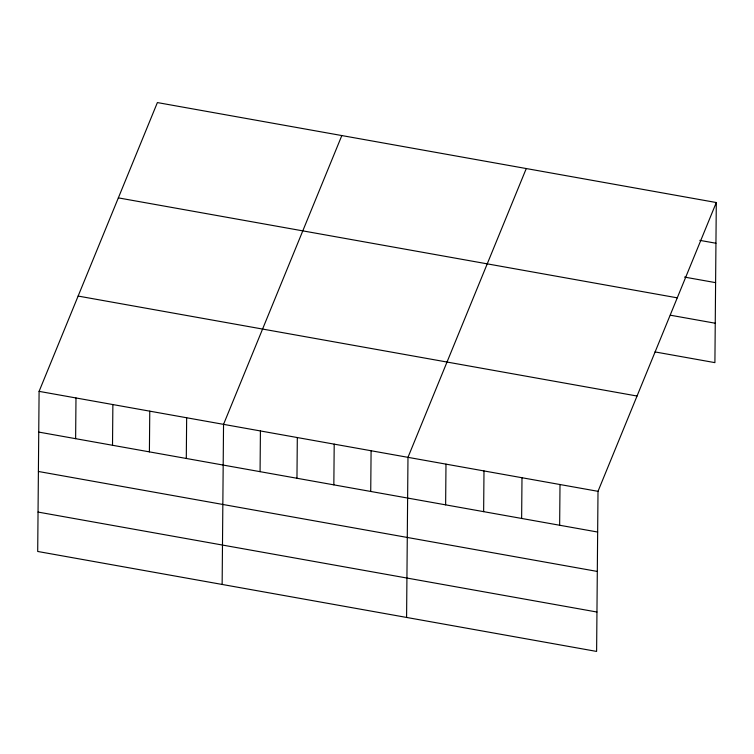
<?xml version="1.0" encoding="UTF-8"?>
<svg xmlns="http://www.w3.org/2000/svg" width="754" height="754" viewBox="0 0 754 754"><rect width="100%" height="100%" fill="white"/><g stroke="black" fill="none" stroke-linecap="round" stroke-linejoin="round"><path stroke-width="1.13" d="M39.095 391.364L37.7 551.466L596.612 651.428L598.007 491.325L716.3 202.534L157.388 102.572L39.095 391.364L598.007 491.325M75.626 438.677L75.984 397.961M112.516 445.275L112.874 404.559M149.405 451.872L149.763 411.156M186.295 458.47L186.653 417.754M222.138 584.454L223.542 424.351L341.826 135.56M260.073 471.665L260.422 430.949M296.963 478.262L297.312 437.546M333.843 484.86L334.201 444.144M370.732 491.457L371.091 450.741M406.585 617.441L407.98 457.339L526.273 168.547M445.633 504.85L445.982 464.144M483.634 511.646L483.993 470.939M521.636 518.45L521.994 477.734M559.647 525.246L560.005 484.53M716.3 202.534L714.905 362.636L655.019 351.92M699.825 240.366L715.942 243.24M684.509 277.086L715.603 282.646M118.35 197.878L677.262 297.839M670.334 315.2L715.244 323.23M78.133 296.068L637.045 396.029M38.746 432.08L597.649 532.041M38.397 471.476L597.309 571.438M38.039 512.07L596.951 612.031"/></g></svg>
